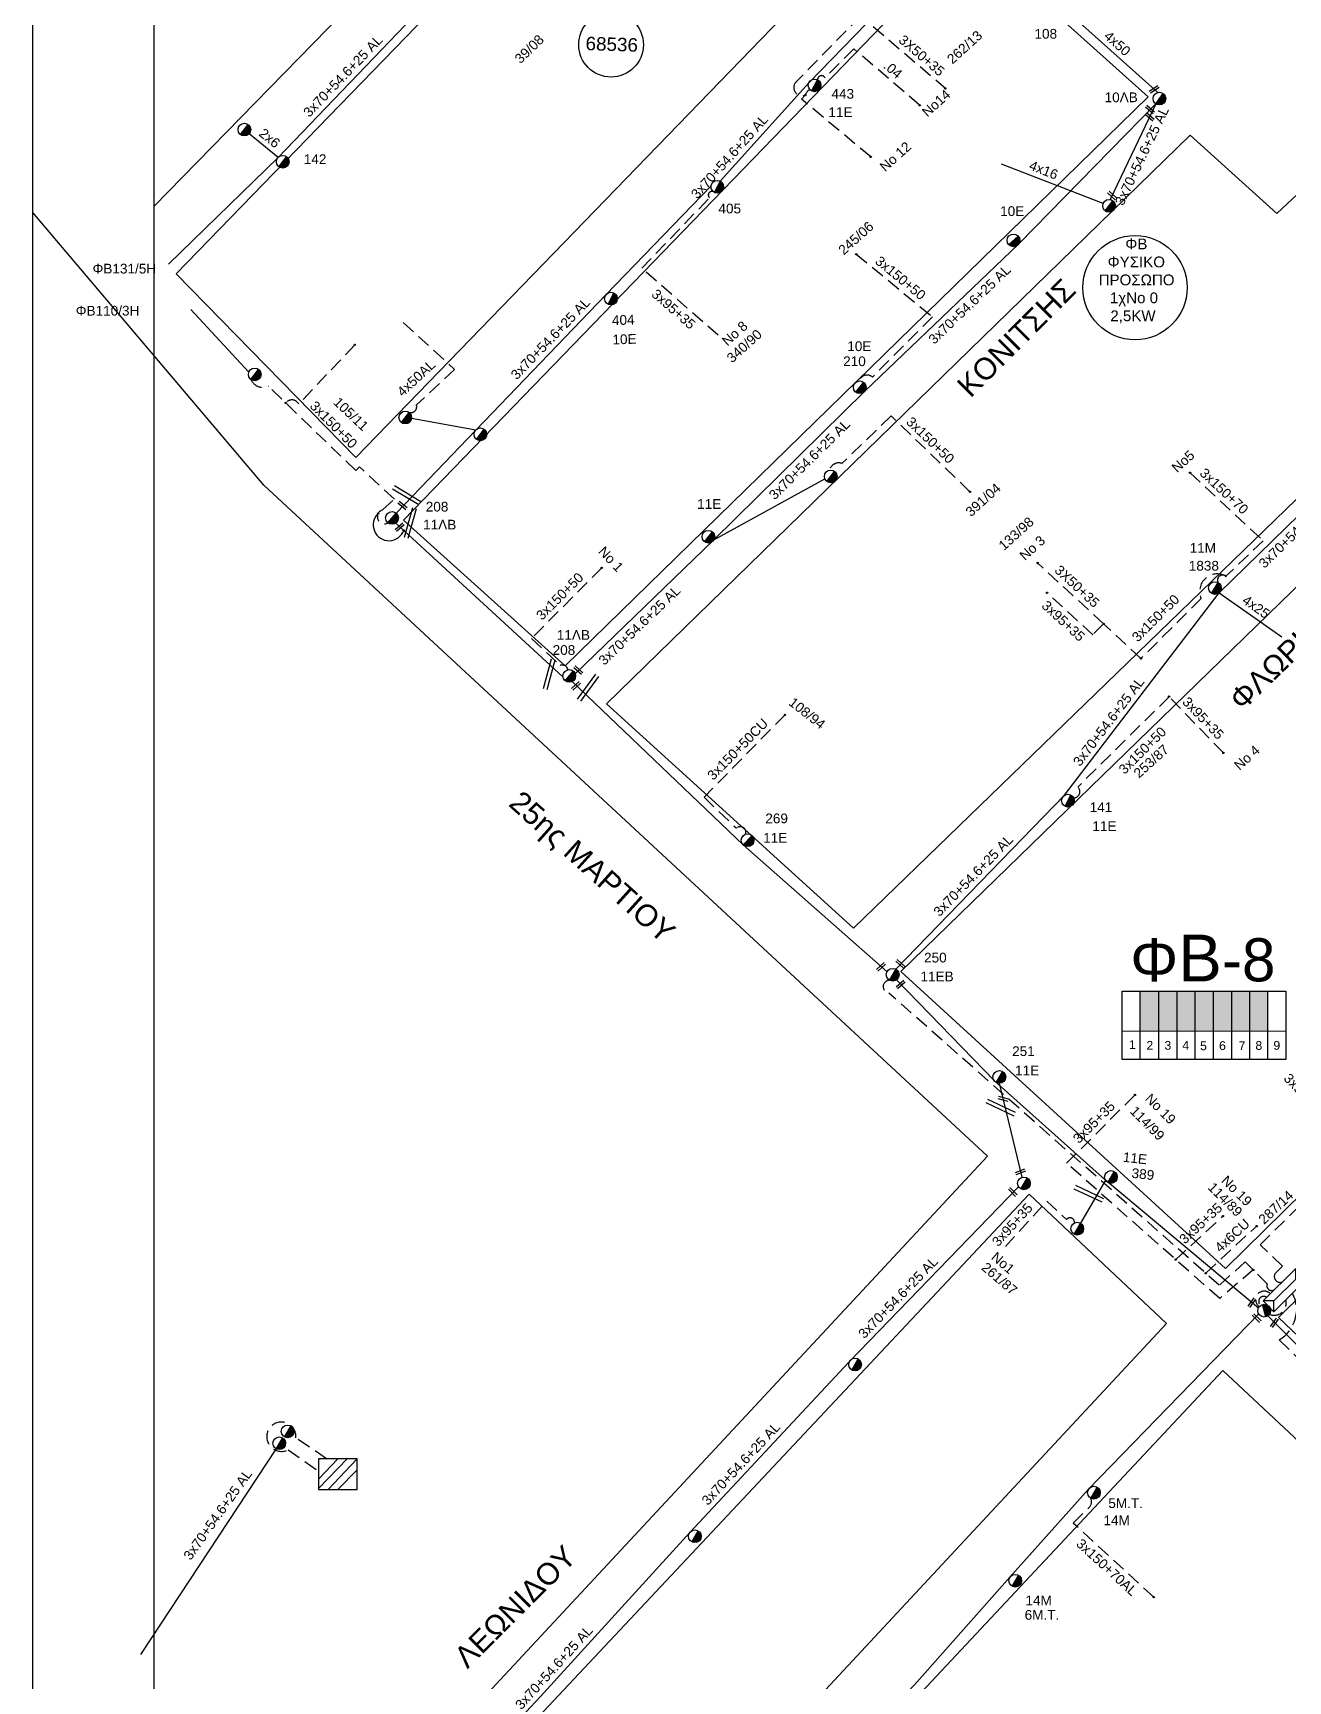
# Model space of a CAD drawing. Header units: millimetres. Extents: x 1138 to 9186, y 1584 to 2927.
# Drawn here: x 6949.8 to 7182.4, y 2413.7 to 2719.2 of the extents above; entities that cross this region are included whole.
import ezdxf
from ezdxf.enums import TextEntityAlignment as Align

# ---------------------------------------------------------------- set-up
doc = ezdxf.new("R2010")
doc.units = ezdxf.units.MM
doc.linetypes.add('DASHED', pattern=[19.05, 12.7, -6.35])
for name, color, linetype, lineweight in [('.04', 7, 'DASHED', 30), ('2x6', 7, 'SYN_LINE', 30), ('3x150+50', 7, 'Continuous', 30), ('3x150+50CU', 7, 'Continuous', 30), ('3x150+70', 7, 'Continuous', 30), ('3x150+70AL', 7, 'DASHED', 30), ('3x150AL+50CU', 7, 'Continuous', 30), ('3X50+35', 7, 'Continuous', 30), ('3x70+54.6+25 AL', 7, 'SYN_LINE', 30), ('3x95+35', 7, 'Continuous', 30), ('4x16', 7, 'Continuous', 30), ('4x25', 7, 'Continuous', 30), ('4x50', 7, 'Continuous', 30), ('4x50AL', 7, 'Continuous', 30), ('4x6CU', 7, 'Continuous', 30), ('Υπόβαθρο ΔΕΗ', 7, 'Continuous', 30)]:
    doc.layers.add(name, color=color, linetype=linetype, lineweight=lineweight)
for name, color, linetype in [('Pillar OTE', 7, 'Continuous'), ('TEXT ΚΑΛΩΔΙΩΝ', 7, 'Continuous'), ('Άγνωστα', 7, 'Continuous'), ('Επιγραφές - Σχήματα', 7, 'Continuous'), ('Καλώδια ΧΤ   3x150+50AL', 7, 'DASHED'), ('Καλώδια ΧΤ   3x150AL+50CU', 7, 'DASHED'), ('Μηχανική τομή', 7, 'Continuous'), ('Στύλος ΦΜ', 7, 'Continuous'), ('Στύλος ΦΜ @ 1', 7, 'Continuous'), ('Συνδέσεις', 7, 'Continuous'), ('Τομή', 7, 'Continuous'), ('Υποσταθμός εναέριος 2 στύλων', 7, 'Continuous'), ('Υποσταθμός πόλεως', 7, 'Continuous')]:
    doc.layers.add(name, color=color, linetype=linetype)
doc.styles.add('arial', font='arial.ttf')
doc.styles.get("Standard").update_dxf_attribs({"font": 'arial.ttf'})
doc.linetypes.add('SYN_LINE', pattern='A,0.5,-0.0001,["/\\/\\/\\/",Standard,S=0.1,R=0,X=0,Y=-0.05],-0.25', length=0.7501)

# ---------------------------------------------------------------- blocks, each defined once
blk = doc.blocks.new('ΥΠΑΡΧΩΝ ΤΣΙΜΕΝΤΕΝΙΟΣ ΣΤΥΛΟΣ')
at = {"layer": 'Στύλος ΦΜ'}
blk.add_hatch(color=7, dxfattribs=at).paths.add_polyline_path([(-1.29, -2.28, 0.574793), (2.62, 0, 0.268822), (1.3, 2.27)])
at = {"layer": 'Στύλος ΦΜ', "color": 7}
blk.add_line((-1.29, -2.28), (1.3, 2.27), dxfattribs=at)
blk.add_circle((0, 0), 2.62, dxfattribs=at)
at = {"layer": 'Στύλος ΦΜ', "flags": 4}
for tag, p in [('ΤΥΠΟΣ', (-4.91, 3.03)), ('ΑΡΙΘΜΟΣ', (-4.68, 8.05))]:
    blk.add_attdef(tag, p, '', height=4, dxfattribs=at)
blk = doc.blocks.new('ΥΠΟΣΤΑΘΜΟΣ ΕΝΑΕΡΙΟΣ ΕΠΙ 2 ΣΤΥΛΩΝ')
at = {"layer": 'Υποσταθμός εναέριος 2 στύλων', "linetype": 'Continuous'}
for points in [[(-11.97, -2.11, 0.574793), (-8.45, -0.07, 0.268822), (-9.64, 1.98)], [(9.68, -2.15, 0.574793), (13.19, -0.1, 0.268822), (12.01, 1.95)]]:
    blk.add_hatch(color=256, dxfattribs=at).paths.add_polyline_path(points)
for p, q in [((-11.97, -2.11), (-9.64, 1.98)), ((9.68, -2.15), (12.01, 1.95))]:
    blk.add_line(p, q, dxfattribs=at)
for centre in [(-10.81, -0.07), (10.84, -0.1)]:
    blk.add_circle(centre, 2.36, dxfattribs=at)
at = {"layer": 'Υποσταθμός πόλεως', "linetype": 'Continuous', "ltscale": 40}
blk.add_lwpolyline([(-8.57, 2.82), (8.57, 2.82), (8.57, -2.82), (-8.57, -2.82)], close=True, dxfattribs=at)
for points in [[(-5.75, 0), (-8.57, 2.82)], [(-8.57, -2.82), (-5.75, 0)], [(-5.75, 0), (5.75, 0)], [(5.75, 0), (8.57, 2.82)], [(8.57, -2.82), (5.75, 0)]]:
    blk.add_lwpolyline(points, dxfattribs=at)
at = {"layer": 'Υποσταθμός εναέριος 2 στύλων', "ltscale": 40, "flags": 1}
for tag, p in [('ΜΕΤΑΣΧΗΜΑΤΙΣΜΟΣ', (14.09, 2.51)), ('ΙΣΧΥΣ', (14.07, -0.28)), ('ΑΡΙΘΜΟΣ', (14.19, -3))]:
    blk.add_attdef(tag, p, '', height=1.8, dxfattribs=at)
blk = doc.blocks.new('_ΣΥΝΔΕΣΗ')
at = {"layer": 'Συνδέσεις', "linetype": 'SYN_LINE', "ltscale": 40}
blk.add_hatch(color=256, dxfattribs=at).paths.add_polyline_path([(0.5, 0, 1), (-0.5, 0, 1)])
at = {"layer": 'Συνδέσεις'}
blk.add_circle((0, 0), 0.5, dxfattribs=at)
blk = doc.blocks.new('ΤΟΜΗ')
at = {"layer": 'Τομή', "ltscale": 40}
for p, q in [((-5.7, 0), (17.1, 0)), ((-5.7, -2.8), (17.1, -2.8))]:
    blk.add_line(p, q, dxfattribs=at)
blk = doc.blocks.new('ΜΗΧΑΝΙΚΗ ΤΟΜΗ')
at = {"layer": 'Μηχανική τομή', "ltscale": 40}
for p, q in [((-1.9, 0.8), (5.7, 0.8)), ((-1.9, -0.8), (5.7, -0.8))]:
    blk.add_line(p, q, dxfattribs=at)

msp = doc.modelspace()

# ---------------------------------------------------------------- hatches: boundary and pattern name
at = {"layer": 'Καλώδια ΧΤ   3x150AL+50CU', "linetype": 'DASHED', "lineweight": -3, "ltscale": 0.2}
h = msp.add_hatch(color=2, dxfattribs=at)
h.dxf.hatch_style = 1
h.paths.add_polyline_path([(7158.45, 2541.56), (7155.01, 2541.56), (7155.01, 2534.2), (7158.45, 2534.19)])
h = msp.add_hatch(color=6, dxfattribs=at)
h.dxf.hatch_style = 1
h.paths.add_polyline_path([(7158.45, 2534.19), (7161.89, 2534.19), (7161.89, 2541.56), (7158.45, 2541.56)])
h = msp.add_hatch(color=1, dxfattribs=at)
h.dxf.hatch_style = 1
h.paths.add_polyline_path([(7165.19, 2541.56), (7161.89, 2541.56), (7161.89, 2534.19), (7165.19, 2534.19)])
h = msp.add_hatch(color=5, dxfattribs=at)
h.dxf.hatch_style = 1
h.paths.add_polyline_path([(7168.57, 2541.56), (7165.19, 2541.56), (7165.19, 2534.19), (7168.57, 2534.18)])
h = msp.add_hatch(color=151, dxfattribs=at)
h.dxf.hatch_style = 1
h.paths.add_polyline_path([(7168.57, 2534.18), (7171.97, 2534.18), (7171.97, 2541.55), (7168.57, 2541.56)])
h = msp.add_hatch(color=27, dxfattribs=at)
h.dxf.hatch_style = 1
h.paths.add_polyline_path([(7171.97, 2534.18), (7175.36, 2534.18), (7175.36, 2541.55), (7171.97, 2541.55)])
h = msp.add_hatch(color=133, dxfattribs=at)
h.dxf.hatch_style = 1
h.paths.add_polyline_path([(7175.3, 2534.18), (7178.7, 2534.18), (7178.7, 2541.55), (7175.31, 2541.55)])

# ---------------------------------------------------------------- linework, layer by layer
at = {"layer": '.04', "color": 5, "linetype": 'DASHED', "lineweight": -3, "ltscale": 0.2}
for points in [[(7114.13, 2705.82), (7101.91, 2716.27), (7096.59, 2710.9, 0.815199), (7095.21, 2710.52, -24.595072)], [(7105.06, 2696.24), (7092.25, 2706.91), (7092.93, 2707.68, -0.208202), (7093.78, 2708.7, -33.564768)]]:
    msp.add_lwpolyline(points, format="xyb", dxfattribs=at)
at = {"lineweight": -3, "ltscale": 0.2}
msp.add_circle((7154.05, 2671.98), 9.67, dxfattribs=at)
at = {"layer": '2x6', "color": 85, "linetype": 'SYN_LINE', "lineweight": -3, "ltscale": 7}
msp.add_lwpolyline([(6995.23, 2696.15), (6989.82, 2700.49)], dxfattribs=at)
at = {"layer": '3x150+50', "lineweight": -3}
msp.add_lwpolyline([(6972.18, 1918.16), (9029.84, 1917.64), (9029.84, 2900.53), (6972.18, 2900.53)], close=True, dxfattribs=at)
at = {"layer": '3x150+50', "color": 151, "linetype": 'DASHED', "lineweight": -3, "ltscale": 0.2}
for points in [[(7102.39, 2678.19), (7116.5, 2666.6), (7105.39, 2655.42, 0.533371), (7102.92, 2654.71, 117.223688)], [(7123.45, 2634.17), (7108.85, 2648.21), (7099.73, 2639.42, 0.42809), (7097.37, 2638.13, -6.557153)], [(7055.21, 2620.04), (7042.17, 2606.97), (7047.51, 2601.96, -0.474956), (7048.93, 2601.16, 110.734627)]]:
    msp.add_lwpolyline(points, format="xyb", dxfattribs=at)
at = {"layer": '3x150+50', "color": 6, "linetype": 'DASHED', "lineweight": -3, "ltscale": 0.2}
for points in [[(7009.44, 2661.4), (6999.05, 2650.43, 0.542442), (6996.63, 2650.62, -44.483634)], [(7015.58, 2628.4, -1.154354), (7014.59, 2630.78), (7016.76, 2632.8), (7010.29, 2638.76), (7009.61, 2638.1), (6993.41, 2653.72, -0.416179), (6990.18, 2654.96, -54.977466)]]:
    msp.add_lwpolyline(points, format="xyb", dxfattribs=at)
at = {"layer": '3x150+50', "color": 5, "linetype": 'DASHED', "lineweight": -3, "ltscale": 0.2}
for points in [[(7170.88, 2618.51, 0.723073), (7166.31, 2614.35), (7155.14, 2603.26), (7148.21, 2609.67)], [(7160.37, 2596.16), (7143.42, 2579.39, -0.715574), (7142.68, 2577.41)]]:
    msp.add_lwpolyline(points, format="xyb", dxfattribs=at)
at = {"layer": '3x150+50CU', "color": 1, "linetype": 'DASHED', "lineweight": -3, "ltscale": 0.2}
msp.add_lwpolyline([(7089.17, 2592.79), (7074.17, 2577.53), (7080.16, 2571.76, -0.787882), (7081.87, 2570.68, 90.273666)], format="xyb", dxfattribs=at)
at = {"layer": '3x150+70', "color": 5, "linetype": 'DASHED', "lineweight": -3, "ltscale": 0.2}
msp.add_lwpolyline([(7164.26, 2637.69), (7177.82, 2625.07), (7170.88, 2618.51, 0.816262), (7169.45, 2617.31, -1.899766)], format="xyb", dxfattribs=at)
at = {"layer": '3x150+70', "color": 1, "linetype": 'DASHED', "lineweight": -3, "ltscale": 0.2}
msp.add_lwpolyline([(7177.09, 2483.09, -1.105796), (7179.12, 2485.47, 2.728898)], format="xyb", dxfattribs=at)
at = {"layer": '3x150+70', "color": 2, "linetype": 'DASHED', "lineweight": -3, "ltscale": 0.2}
msp.add_lwpolyline([(7177.34, 2483.32, -1.002387), (7178.44, 2484.8, 2.728898)], format="xyb", dxfattribs=at)
at = {"layer": '3x150+70', "color": 6, "linetype": 'DASHED', "lineweight": -3, "ltscale": 0.2}
msp.add_lwpolyline([(7178.96, 2481.67, 0.634174), (7181.99, 2484.35, 2.728898)], format="xyb", dxfattribs=at)
at = {"layer": '3x150+70', "color": 133, "linetype": 'DASHED', "lineweight": -3, "ltscale": 0.2}
msp.add_lwpolyline([(7183.23, 2485.57, -0.400116), (7180.78, 2476.92), (7238.16, 2421.28, 0.615528), (7240.28, 2420.69, 3.498232)], format="xyb", dxfattribs=at)
at = {"layer": '3x150+70AL', "color": 2, "linetype": 'DASHED', "lineweight": -3, "ltscale": 0.2}
msp.add_lwpolyline([(7157.52, 2429.23), (7142.57, 2442.96), (7145.53, 2445.84, 0.319256), (7145.84, 2447.57, 0.636199)], format="xyb", dxfattribs=at)
at = {"layer": '3x150AL+50CU', "color": 151, "linetype": 'DASHED', "lineweight": -3, "ltscale": 0.2}
msp.add_lwpolyline([(7181.33, 2487.65, -0.720104), (7180.03, 2489.23), (7181.36, 2490.61), (7177.22, 2494.57), (7233.22, 2549.62, 0.366829), (7245.79, 2558.76), (7248.91, 2562.26)], format="xyb", dxfattribs=at)
at = {"layer": '3X50+35', "color": 5, "linetype": 'DASHED', "lineweight": -3, "ltscale": 0.2}
msp.add_lwpolyline([(7119.05, 2708.79), (7103.18, 2722.35), (7091.24, 2710.15, 0.821715), (7092.93, 2707.68, 14.257769)], format="xyb", dxfattribs=at)
msp.add_lwpolyline([(7148.21, 2609.67), (7136, 2620.95)], dxfattribs=at)
at = {"layer": '3x70+54.6+25 AL', "color": 85, "linetype": 'SYN_LINE', "lineweight": -3, "ltscale": 15}
for points in [[(7076.87, 2780.53), (7057.2, 2761.79), (7039.55, 2741.63), (7021.82, 2723.83), (6995.23, 2696.15), (6974.88, 2676.34)], [(7133.14, 2507.06), (7128.93, 2524.51)], [(7022.4, 2387.88), (7043.86, 2410.8), (7071.5, 2441.19), (7101.09, 2472.86), (7132.47, 2505.29)], [(6969.74, 2418.59), (6994.98, 2456.83)]]:
    msp.add_lwpolyline(points, dxfattribs=at)
at = {"layer": '3x70+54.6+25 AL', "color": 5, "linetype": 'SYN_LINE', "lineweight": -3, "ltscale": 15}
for points in [[(7135.05, 2753.46), (7114.79, 2731.85), (7093.62, 2710.03), (7077.17, 2691.73)], [(7075.46, 2690.87), (7055.98, 2670.68), (7031.84, 2645.57), (7017.13, 2630.27)], [(7031.84, 2645.57), (7019.95, 2647.73)], [(7109.71, 2545.64), (7141, 2577.9), (7169.64, 2615.42), (7196.89, 2641.99)]]:
    msp.add_lwpolyline(points, dxfattribs=at)
at = {"layer": '3x70+54.6+25 AL', "color": 151, "linetype": 'SYN_LINE', "lineweight": -3, "ltscale": 15}
for points in [[(7157.91, 2706.07), (7132.5, 2680.1), (7103.94, 2652.8), (7076, 2625.22), (7050.28, 2600.42)], [(7157.91, 2706.07), (7149.46, 2688.32)], [(7076, 2625.22), (7096.54, 2636.58)]]:
    msp.add_lwpolyline(points, dxfattribs=at)
at = {"layer": '3x70+54.6+25 AL', "color": 6, "linetype": 'SYN_LINE', "lineweight": -3, "ltscale": 15}
for points in [[(6979.06, 2667.92), (6989.78, 2656.3)], [(7048.01, 2599.86), (7017.03, 2628.36)], [(7178.64, 2481.35), (7211.72, 2448.23), (7240.07, 2421.79)]]:
    msp.add_lwpolyline(points, dxfattribs=at)
at = {"layer": '3x70+54.6+25 AL', "color": 1, "linetype": 'SYN_LINE', "lineweight": -3, "ltscale": 15}
for points in [[(7108.09, 2545.17), (7081.42, 2568.72), (7049.72, 2598.96)], [(7176.92, 2482.81), (7148.57, 2506.51), (7128.04, 2524.89), (7109.85, 2543.69)]]:
    msp.add_lwpolyline(points, dxfattribs=at)
at = {"layer": '3x70+54.6+25 AL', "color": 1, "linetype": 'SYN_LINE', "lineweight": -3, "ltscale": 10}
msp.add_lwpolyline([(7148.57, 2506.51), (7143.92, 2498.56)], dxfattribs=at)
at = {"layer": '3x70+54.6+25 AL', "color": 2, "linetype": 'SYN_LINE', "lineweight": -3, "ltscale": 15}
msp.add_lwpolyline([(7176.98, 2481.73), (7145.45, 2449.26), (7130.86, 2432.91), (7113.16, 2413), (7089.35, 2388.01), (7065.92, 2362.73)], dxfattribs=at)
at = {"layer": '3x95+35', "color": 5, "linetype": 'DASHED', "lineweight": -3, "ltscale": 0.2}
for points in [[(7076.8, 2663.17), (7062.62, 2675.58), (7075.17, 2688.65, -0.782975), (7075.82, 2689.82, 58.974886)], [(7175.96, 2489.9), (7174.48, 2491.38), (7169.65, 2487.06), (7108.43, 2541.22, -0.946897), (7108.54, 2543.59, -14.649142)], [(7179.89, 2486.24, -0.753251), (7178.55, 2487.31), (7175.96, 2489.9), (7169.75, 2484.61), (7141.37, 2509.67), (7154.04, 2522.33)]]:
    msp.add_lwpolyline(points, format="xyb", dxfattribs=at)
for points in [[(7148.21, 2609.67), (7146.22, 2607.64), (7137.75, 2615.43)], [(7170.42, 2585.73), (7160.37, 2596.16)], [(7161.6, 2491.8), (7170.33, 2499.87)]]:
    msp.add_lwpolyline(points, dxfattribs=at)
at = {"layer": '3x95+35', "color": 1, "linetype": 'DASHED', "lineweight": -3, "ltscale": 0.2}
msp.add_lwpolyline([(7130.02, 2494.22), (7137.71, 2502.66), (7141.35, 2499.23, -0.778097), (7142.81, 2498.6, 32.54813)], format="xyb", dxfattribs=at)
at = {"layer": '4x16', "color": 151, "linetype": 'SYN_LINE', "lineweight": -3, "ltscale": 15}
msp.add_lwpolyline([(7148.17, 2687.62), (7129.32, 2694.89)], dxfattribs=at)
at = {"layer": '4x25', "color": 5, "linetype": 'SYN_LINE', "lineweight": -3, "ltscale": 15}
msp.add_lwpolyline([(7169.64, 2615.42), (7181.28, 2607.27)], dxfattribs=at)
at = {"layer": '4x50', "color": 151, "linetype": 'Continuous', "lineweight": -3, "ltscale": 0.2}
msp.add_lwpolyline([(7143.73, 2721.13), (7158.3, 2708.19)], dxfattribs=at)
at = {"layer": '4x50AL', "color": 5, "linetype": 'DASHED', "lineweight": -3, "ltscale": 0.2}
msp.add_lwpolyline([(7018.41, 2665.53), (7027.91, 2656.83), (7020.86, 2650.26, -0.592082), (7019.51, 2648.86, 110.172453)], format="xyb", dxfattribs=at)
at = {"layer": '4x6CU', "color": 5, "linetype": 'DASHED', "lineweight": -3, "ltscale": 0.2}
msp.add_lwpolyline([(7167.15, 2489.28), (7176.6, 2498.03)], dxfattribs=at)
at = {"layer": 'Pillar OTE', "lineweight": -3, "ltscale": 40}
for points in [[(7151.68, 2528.92), (7151.68, 2541.56), (7182.01, 2541.55), (7182.01, 2528.89), (7151.68, 2528.92)], [(7155.01, 2528.91), (7155.01, 2541.56)], [(7158.45, 2528.91), (7158.45, 2541.56)], [(7161.89, 2528.91), (7161.89, 2541.56)], [(7165.18, 2528.9), (7165.19, 2541.56)], [(7168.57, 2528.9), (7168.57, 2541.56)], [(7171.97, 2528.9), (7171.97, 2541.55)], [(7175.3, 2528.89), (7175.31, 2541.55)], [(7178.69, 2528.89), (7178.69, 2541.55)], [(7151.68, 2534.2), (7182.01, 2534.17)]]:
    msp.add_lwpolyline(points, dxfattribs=at)
at = {"layer": 'Επιγραφές - Σχήματα', "lineweight": -3}
msp.add_lwpolyline([(6949.78, 2926.89), (9185.18, 2926.75), (9185.88, 1907.61), (6949.78, 1907.75)], close=True, dxfattribs=at)
at = {"layer": 'Καλώδια ΧΤ   3x150+50AL', "color": 85, "linetype": 'DASHED', "lineweight": -3, "ltscale": 0.2}
msp.add_lwpolyline([(7004.17, 2454.89), (6998.52, 2458.76, 3.823017), (6997.05, 2456.55), (7002.71, 2452.58)], format="xyb", dxfattribs=at)
at = {"layer": 'Υπόβαθρο ΔΕΗ', "lineweight": -3}
for points in [[(6987.46, 2771.64), (6991.75, 2774.71), (7047.82, 2832.26), (7065.04, 2815.39), (7052.2, 2802.29), (7068.83, 2786), (6972.18, 2687.06)], [(7104.37, 2772.46), (7121.45, 2756.03), (7009.61, 2640.5), (6976.34, 2674.55), (6976.34, 2674.55), (7077.52, 2778.93), (7095.05, 2763.49), (7104.37, 2772.46)], [(6986.97, 2398.11), (6998.31, 2373), (7126.71, 2511.01), (6992.54, 2635.38), (6949.78, 2685.94)], [(7303.22, 2602.07), (7365.46, 2546.53), (7241.1, 2423.58), (7180.67, 2481.07)], [(7180.67, 2481.07), (7303.22, 2602.07)]]:
    msp.add_lwpolyline(points, dxfattribs=at)
for points in [[(7136.98, 2751.41), (7153.59, 2735.58), (7140.42, 2721.76), (7156.51, 2707.36), (7048.43, 2601.88), (7018.43, 2628.89)], [(7164.28, 2700.28), (7180.32, 2685.73), (7194.63, 2699.1), (7224.95, 2672.48), (7101.89, 2553.24), (7056.1, 2594.85)], [(7233.64, 2664.78), (7293.63, 2610.9), (7170.83, 2490.13), (7110.61, 2545.19)], [(7002.66, 2363.54), (7134.42, 2503.92), (7159.91, 2479.99), (7027.59, 2337.83)], [(7170.3, 2471.23), (7231.76, 2413.84), (7094.26, 2268.27), (7036.7, 2328.55)]]:
    msp.add_lwpolyline(points, close=True, dxfattribs=at)
at = {"layer": 'Υπόβαθρο ΔΕΗ', "color": 7, "linetype": 'Continuous', "lineweight": -3, "ltscale": 0.2}
for points in [[(7002.69, 2449.4), (7008.09, 2454.91)], [(7002.71, 2451.11), (7006.29, 2454.85)], [(7004.5, 2449.18), (7009.82, 2454.83)], [(7006.31, 2449.17), (7009.84, 2452.85)]]:
    msp.add_lwpolyline(points, dxfattribs=at)
msp.add_lwpolyline([(7002.69, 2449.17), (7009.84, 2449.17), (7009.84, 2454.9), (7002.69, 2454.9)], close=True, dxfattribs=at)
at = {"layer": 'Υπόβαθρο ΔΕΗ', "lineweight": -3}
msp.add_circle((7056.93, 2717.03), 6, dxfattribs=at)
msp.add_arc((7015.77, 2628), 2.92, 133.4715, 340.0103, dxfattribs=at)

# ---------------------------------------------------------------- block references
at = {"layer": 'Μηχανική τομή', "lineweight": -3}
for p, xscale, yscale, zscale, rotation in [((7157.19, 2708.54), 0.2499999999999999, 0.2499999999999999, 0.4999999999999997, 32.70352838449482), ((7156.41, 2704.01), 0.2499999999999999, 0.2499999999999999, 0.4999999999999997, 318.467605659295), ((7156.47, 2705.38), 0.2499999999999999, 0.2499999999999999, 0.4999999999999997, 318.467605659295), ((7149.45, 2689.39), 0.2499999999999999, 0.2499999999999999, 0.4999999999999997, 318.467605659295), ((7017.92, 2631.94), 0.2499999999999999, 0.2499999999999999, 0.4999999999999997, 321.411264557818), ((7017.37, 2627.3), 0.2499999999999999, 0.2499999999999999, 0.4999999999999997, 41.45964692678754), ((7050.52, 2601.41), 0.2499999999999999, 0.2499999999999999, 0.4999999999999997, 318.467605659295), ((7050.77, 2598.5), 0.25, 0.25, 0.25, 221.949834534342), ((7107.31, 2546.39), 0.25, 0.25, 0.25, 221.949834534342), ((7110.89, 2546.32), 0.2499999999999999, 0.2499999999999999, 0.2499999999999999, 138.6892420062894), ((7110.95, 2543.1), 0.25, 0.25, 0.25, 221.949834534342), ((7130.11, 2521.46), 0.2499999999999999, 0.2499999999999999, 0.2499999999999999, 165.2615829464464), ((7133.21, 2508.2), 0.2499999999999999, 0.2499999999999999, 0.2499999999999999, 200.7298676384233), ((7131.71, 2504), 0.2499999999999999, 0.2499999999999999, 0.2499999999999999, 133.8699796571237), ((7175.93, 2484.22), 0.2499999999999999, 0.2499999999999999, 0.4999999999999997, 234.3594431294198), ((7176.93, 2480.63), 0.25, 0.25, 0.4999999999999997, 135.6553103361424), ((7180.12, 2480.47), 0.2499999999999999, 0.2499999999999999, 0.4999999999999997, 234.3594431294198)]:
    msp.add_blockref('ΜΗΧΑΝΙΚΗ ΤΟΜΗ', p, dxfattribs=dict(at, xscale=xscale, yscale=yscale, zscale=zscale, rotation=rotation))
at = {"layer": 'Στύλος ΦΜ @ 1', "lineweight": -3, "ltscale": 40}
ref = msp.add_blockref('ΥΠΑΡΧΩΝ ΤΣΙΜΕΝΤΕΝΙΟΣ ΣΤΥΛΟΣ', (7142.96, 2722.02), dxfattribs=dict(at, xscale=0.4499999999998181, yscale=0.4499999999998181, zscale=0.4499999999998181, rotation=6.004846307291527))
ref.add_attrib('ΤΥΠΟΣ', '108', (7135.41, 2718.16), dxfattribs={"layer": 'Στύλος ΦΜ', "height": 1.8, "flags": 4})
ref = msp.add_blockref('ΥΠΑΡΧΩΝ ΤΣΙΜΕΝΤΕΝΙΟΣ ΣΤΥΛΟΣ', (7094.66, 2709.48), dxfattribs=dict(at, xscale=0.4499999999998181, yscale=0.4499999999998181, zscale=0.4499999999998181, rotation=1.830216397264147))
ref.add_attrib('ΤΥΠΟΣ', '11E', (7097.21, 2703.62), dxfattribs={"layer": 'Στύλος ΦΜ', "height": 1.8, "flags": 4})
ref.add_attrib('ΑΡΙΘΜΟΣ', '443', (7097.78, 2707.03), dxfattribs={"layer": 'Στύλος ΦΜ', "height": 1.8, "flags": 4})
ref = msp.add_blockref('ΥΠΑΡΧΩΝ ΤΣΙΜΕΝΤΕΝΙΟΣ ΣΤΥΛΟΣ', (7158.57, 2707.04), dxfattribs=dict(at, xscale=0.449999999999818, yscale=0.449999999999818, zscale=0.449999999999818, rotation=355.1610730505017))
ref.add_attrib('ΤΥΠΟΣ', '10ΛΒ', (7148.41, 2706.38), dxfattribs={"layer": 'Στύλος ΦΜ', "height": 1.8, "flags": 4})
at = {"layer": 'Στύλος ΦΜ @ 1', "lineweight": -3, "ltscale": 40, "xscale": 0.4499999999998181, "yscale": 0.4499999999998181, "zscale": 0.4499999999998181, "rotation": 352.5021454697022}
for p in [(6988.98, 2701.31), (7149.25, 2687.16), (6990.89, 2655.9), (7018.79, 2647.92), (7032.72, 2644.8), (7097.64, 2636.99)]:
    msp.add_blockref('ΥΠΑΡΧΩΝ ΤΣΙΜΕΝΤΕΝΙΟΣ ΣΤΥΛΟΣ', p, dxfattribs=at)
at = {"layer": 'Στύλος ΦΜ @ 1', "lineweight": -3, "ltscale": 40}
ref = msp.add_blockref('ΥΠΑΡΧΩΝ ΤΣΙΜΕΝΤΕΝΙΟΣ ΣΤΥΛΟΣ', (6996.08, 2695.33), dxfattribs=dict(at, xscale=0.4499999999998181, yscale=0.4499999999998181, zscale=0.4499999999998181, rotation=352.5021454697022))
ref.add_attrib('ΤΥΠΟΣ', '142', (6999.97, 2694.92), dxfattribs={"layer": 'Στύλος ΦΜ', "height": 1.8, "flags": 4})
ref = msp.add_blockref('ΥΠΑΡΧΩΝ ΤΣΙΜΕΝΤΕΝΙΟΣ ΣΤΥΛΟΣ', (7076.62, 2690.69), dxfattribs=dict(at, xscale=0.4499999999998181, yscale=0.4499999999998181, zscale=0.4499999999998181, rotation=1.830216397264147))
ref.add_attrib('ΑΡΙΘΜΟΣ', '405', (7076.83, 2685.76), dxfattribs={"layer": 'Στύλος ΦΜ', "height": 1.8, "flags": 4})
ref = msp.add_blockref('ΥΠΑΡΧΩΝ ΤΣΙΜΕΝΤΕΝΙΟΣ ΣΤΥΛΟΣ', (7131.52, 2680.76), dxfattribs=dict(at, xscale=0.449999999999818, yscale=0.449999999999818, zscale=0.449999999999818, rotation=341.5202696887865))
ref.add_attrib('ΤΥΠΟΣ', '10E', (7129.05, 2685.29), dxfattribs={"layer": 'Στύλος ΦΜ', "height": 1.8, "flags": 4})
ref = msp.add_blockref('ΥΠΑΡΧΩΝ ΤΣΙΜΕΝΤΕΝΙΟΣ ΣΤΥΛΟΣ', (7056.91, 2669.96), dxfattribs=dict(at, xscale=0.4499999999998181, yscale=0.4499999999998181, zscale=0.4499999999998181, rotation=1.830216397264147))
ref.add_attrib('ΤΥΠΟΣ', '10E', (7057.21, 2661.47), dxfattribs={"layer": 'Στύλος ΦΜ', "height": 1.8, "rotation": 1.8302, "flags": 4})
ref.add_attrib('ΑΡΙΘΜΟΣ', '404', (7057.12, 2665.04), dxfattribs={"layer": 'Στύλος ΦΜ', "height": 1.8, "rotation": 1.8302, "flags": 4})
ref = msp.add_blockref('ΥΠΑΡΧΩΝ ΤΣΙΜΕΝΤΕΝΙΟΣ ΣΤΥΛΟΣ', (7103.02, 2653.54), dxfattribs=dict(at, xscale=0.449999999999818, yscale=0.449999999999818, zscale=0.449999999999818, rotation=350.1455254673131))
ref.add_attrib('ΤΥΠΟΣ', '10E', (7100.71, 2660.24), dxfattribs={"layer": 'Στύλος ΦΜ', "height": 1.8, "flags": 4})
ref.add_attrib('ΑΡΙΘΜΟΣ', '210', (7099.95, 2657.45), dxfattribs={"layer": 'Στύλος ΦΜ', "height": 1.8, "flags": 4})
ref = msp.add_blockref('ΥΠΑΡΧΩΝ ΤΣΙΜΕΝΤΕΝΙΟΣ ΣΤΥΛΟΣ', (7016.33, 2629.31), dxfattribs=dict(at, xscale=0.449999999999818, yscale=0.449999999999818, zscale=0.449999999999818, rotation=350.1455254673131))
ref.add_attrib('ΤΥΠΟΣ', '11ΛB', (7022.09, 2627.16), dxfattribs={"layer": 'Στύλος ΦΜ', "height": 1.8, "flags": 4})
ref.add_attrib('ΑΡΙΘΜΟΣ', '208', (7022.58, 2630.49), dxfattribs={"layer": 'Στύλος ΦΜ', "height": 1.8, "flags": 4})
ref = msp.add_blockref('ΥΠΑΡΧΩΝ ΤΣΙΜΕΝΤΕΝΙΟΣ ΣΤΥΛΟΣ', (7074.98, 2625.81), dxfattribs=dict(at, xscale=0.449999999999818, yscale=0.449999999999818, zscale=0.449999999999818, rotation=350.1455254673131))
ref.add_attrib('ΤΥΠΟΣ', '11E', (7072.88, 2630.99), dxfattribs={"layer": 'Στύλος ΦΜ', "height": 1.8, "flags": 4})
ref = msp.add_blockref('ΥΠΑΡΧΩΝ ΤΣΙΜΕΝΤΕΝΙΟΣ ΣΤΥΛΟΣ', (7168.85, 2616.3), dxfattribs=dict(at, xscale=0.4499999999998182, yscale=0.4499999999998182, zscale=0.4499999999998182, rotation=358.9855168659466))
ref.add_attrib('ΤΥΠΟΣ', '1838', (7164.01, 2619.54), dxfattribs={"layer": 'Στύλος ΦΜ', "height": 1.8, "flags": 4})
ref.add_attrib('ΑΡΙΘΜΟΣ', '11M', (7164.17, 2622.84), dxfattribs={"layer": 'Στύλος ΦΜ', "height": 1.8, "flags": 4})
ref = msp.add_blockref('ΥΠΑΡΧΩΝ ΤΣΙΜΕΝΤΕΝΙΟΣ ΣΤΥΛΟΣ', (7049.18, 2600.01), dxfattribs=dict(at, xscale=0.449999999999818, yscale=0.449999999999818, zscale=0.449999999999818, rotation=350.1455254673131))
ref.add_attrib('ΤΥΠΟΣ', '11ΛB', (7046.87, 2606.71), dxfattribs={"layer": 'Στύλος ΦΜ', "height": 1.8, "flags": 4})
ref.add_attrib('ΑΡΙΘΜΟΣ', '208', (7046.1, 2603.92), dxfattribs={"layer": 'Στύλος ΦΜ', "height": 1.8, "flags": 4})
ref = msp.add_blockref('ΥΠΑΡΧΩΝ ΤΣΙΜΕΝΤΕΝΙΟΣ ΣΤΥΛΟΣ', (7141.62, 2576.89), dxfattribs=dict(at, xscale=0.4499999999998182, yscale=0.4499999999998182, zscale=0.4499999999998182, rotation=2.495016259742026))
ref.add_attrib('ΤΥΠΟΣ', '141', (7145.64, 2574.77), dxfattribs={"layer": 'Στύλος ΦΜ', "height": 1.8, "flags": 4})
ref.add_attrib('ΑΡΙΘΜΟΣ', '11E', (7146.14, 2571.27), dxfattribs={"layer": 'Στύλος ΦΜ', "height": 1.8, "flags": 4})
ref = msp.add_blockref('ΥΠΑΡΧΩΝ ΤΣΙΜΕΝΤΕΝΙΟΣ ΣΤΥΛΟΣ', (7082.24, 2569.56), dxfattribs=dict(at, xscale=0.4499999999998182, yscale=0.4499999999998182, zscale=0.4499999999998182, rotation=345.2801932303974))
ref.add_attrib('ΤΥΠΟΣ', '269', (7085.52, 2572.7), dxfattribs={"layer": 'Στύλος ΦΜ', "height": 1.8, "flags": 4})
ref.add_attrib('ΑΡΙΘΜΟΣ', '11E', (7085.13, 2569.11), dxfattribs={"layer": 'Στύλος ΦΜ', "height": 1.8, "flags": 4})
ref = msp.add_blockref('ΥΠΑΡΧΩΝ ΤΣΙΜΕΝΤΕΝΙΟΣ ΣΤΥΛΟΣ', (7109.13, 2544.62), dxfattribs=dict(at, xscale=0.4499999999998182, yscale=0.4499999999998182, zscale=0.4499999999998182))
ref.add_attrib('ΤΥΠΟΣ', '250', (7114.94, 2546.89), dxfattribs={"layer": 'Στύλος ΦΜ', "height": 1.8, "flags": 4})
ref.add_attrib('ΑΡΙΘΜΟΣ', '11EB', (7114.28, 2543.4), dxfattribs={"layer": 'Στύλος ΦΜ', "height": 1.8, "flags": 4})
ref = msp.add_blockref('ΥΠΑΡΧΩΝ ΤΣΙΜΕΝΤΕΝΙΟΣ ΣΤΥΛΟΣ', (7128.9, 2525.68), dxfattribs=dict(at, xscale=0.4499999999998182, yscale=0.4499999999998182, zscale=0.4499999999998182))
ref.add_attrib('ΤΥΠΟΣ', '251', (7131.27, 2529.55), dxfattribs={"layer": 'Στύλος ΦΜ', "height": 1.8, "flags": 4})
ref.add_attrib('ΑΡΙΘΜΟΣ', '11E', (7131.81, 2525.98), dxfattribs={"layer": 'Στύλος ΦΜ', "height": 1.8, "flags": 4})
ref = msp.add_blockref('ΥΠΑΡΧΩΝ ΤΣΙΜΕΝΤΕΝΙΟΣ ΣΤΥΛΟΣ', (7149.58, 2507.12), dxfattribs=dict(at, xscale=0.4499999999998182, yscale=0.4499999999998182, zscale=0.4499999999998182))
ref.add_attrib('ΤΥΠΟΣ', '389', (7153.33, 2506.99), dxfattribs={"layer": 'Στύλος ΦΜ', "height": 1.8, "rotation": 353.6603, "flags": 4})
ref.add_attrib('ΑΡΙΘΜΟΣ', '11E', (7151.72, 2509.96), dxfattribs={"layer": 'Στύλος ΦΜ', "height": 1.8, "rotation": 353.6603, "flags": 4})
at = {"layer": 'Στύλος ΦΜ @ 1', "lineweight": -3, "ltscale": 40, "xscale": 0.4499999999998181, "yscale": 0.4499999999998181, "zscale": 0.4499999999998181}
for p in [(7133.46, 2505.93), (7143.33, 2497.54), (7102.16, 2472.36), (6996.99, 2459.96), (6995.43, 2457.75), (7072.46, 2440.52)]:
    msp.add_blockref('ΥΠΑΡΧΩΝ ΤΣΙΜΕΝΤΕΝΙΟΣ ΣΤΥΛΟΣ', p, dxfattribs=at)
at = {"layer": 'Στύλος ΦΜ @ 1', "lineweight": -3, "ltscale": 40}
ref = msp.add_blockref('ΥΠΑΡΧΩΝ ΤΣΙΜΕΝΤΕΝΙΟΣ ΣΤΥΛΟΣ', (7146.42, 2448.6), dxfattribs=dict(at, xscale=0.4499999999998183, yscale=0.4499999999998183, zscale=0.4499999999998183))
ref.add_attrib('ΤΥΠΟΣ', '14M', (7148.2, 2442.57), dxfattribs={"layer": 'Στύλος ΦΜ', "height": 1.8, "rotation": 360, "flags": 4})
ref.add_attrib('ΑΡΙΘΜΟΣ', '5M.T.', (7149.1, 2445.75), dxfattribs={"layer": 'Στύλος ΦΜ', "height": 1.8, "rotation": 360, "flags": 4})
ref = msp.add_blockref('ΥΠΑΡΧΩΝ ΤΣΙΜΕΝΤΕΝΙΟΣ ΣΤΥΛΟΣ', (7131.85, 2432.27), dxfattribs=dict(at, xscale=0.4499999999998183, yscale=0.4499999999998183, zscale=0.4499999999998183))
ref.add_attrib('ΤΥΠΟΣ', '14M', (7133.74, 2427.73), dxfattribs={"layer": 'Στύλος ΦΜ', "height": 1.8, "rotation": 360, "flags": 4})
ref.add_attrib('ΑΡΙΘΜΟΣ', '6M.T.', (7133.59, 2425.04), dxfattribs={"layer": 'Στύλος ΦΜ', "height": 1.8, "rotation": 360, "flags": 4})
at = {"layer": 'Συνδέσεις', "lineweight": -3, "xscale": 0.25, "yscale": 0.25, "zscale": 0.25}
for p in [(7092.93, 2707.68), (7118.88, 2708.94), (7114.13, 2705.82), (7105.06, 2696.24), (7102.39, 2678.19), (7009.44, 2661.4), (6996.63, 2650.63), (7164.26, 2637.69), (7123.45, 2634.17), (7013.76, 2630.12), (7018.51, 2627), (7055.21, 2620.04), (7136, 2620.95), (7170.88, 2618.51), (7137.75, 2615.43), (7148.21, 2609.67), (7155.15, 2603.26), (7160.37, 2596.17), (7089.18, 2592.8), (7170.42, 2585.73), (7154.04, 2522.33), (7170.33, 2499.87), (7176.6, 2498.03), (7161.6, 2491.81), (7167.15, 2489.28), (7175.96, 2489.9), (7157.52, 2429.23)]:
    msp.add_blockref('_ΣΥΝΔΕΣΗ', p, dxfattribs=at)
at = {"layer": 'Τομή', "lineweight": -3, "xscale": 0.2499999999999998, "yscale": 0.2499999999999998, "zscale": 0.2499999999999998}
for p, rotation in [((7020.09, 2632.44), 149.109386331947), ((7019.05, 2627.13), 74.55469316597603), ((7044.77, 2599.07), 74.55469316597603), ((7053.76, 2598.77), 233.9089686337749), ((7130.33, 2519.03), 154.6125627688257), ((7146.66, 2503.05), 154.6125627688257)]:
    msp.add_blockref('ΤΟΜΗ', p, dxfattribs=dict(at, rotation=rotation))
at = {"layer": 'Υποσταθμός εναέριος 2 στύλων', "lineweight": -3, "xscale": 0.5, "yscale": 0.5, "zscale": 0.5, "rotation": 44.6344276319294}
msp.add_blockref('ΥΠΟΣΤΑΘΜΟΣ ΕΝΑΕΡΙΟΣ ΕΠΙ 2 ΣΤΥΛΩΝ', (7181.81, 2486.16), dxfattribs=at)

# ---------------------------------------------------------------- texts
at = {"lineweight": -3, "ltscale": 40, "char_height": 4, "attachment_point": 1, "style": 'arial'}
for s, insert, width, rotation in [('KONITΣHΣ', (7120.71, 2654.25), 47.7953, 44.9642), ('ΛEΩNIΔOY', (7027.47, 2418.65), 150.9822, 44.9633)]:
    msp.add_mtext(s, dxfattribs=dict(at, insert=insert, width=width, rotation=rotation))
at = {"lineweight": -3, "ltscale": 30, "char_height": 1.63, "width": 11.2573, "attachment_point": 1}
for s, insert in [('1', (7152.93, 2532.48)), ('2', (7156.16, 2532.34)), ('3', (7159.5, 2532.34)), ('4', (7162.8, 2532.34)), ('5', (7166.1, 2532.26)), ('6', (7169.62, 2532.29)), ('7', (7173.25, 2532.29)), ('8', (7176.36, 2532.32)), ('9', (7179.7, 2532.34))]:
    msp.add_mtext(s, dxfattribs=dict(at, insert=insert))
at = {"layer": 'TEXT ΚΑΛΩΔΙΩΝ', "linetype": 'Continuous', "lineweight": -3, "ltscale": 0.2}
for s, rotation, p in [('3x70+54.6+25 AL', 46.1589, (7007.22, 2711.24)), ('3X50+35', 319.4738, (7114.51, 2715.04)), ('4x50', 318.3928, (7150.77, 2717.27)), ('.04', 319.4816, (7109.19, 2712.41)), ('3x70+54.6+25 AL', 64.5535, (7155.31, 2696.42)), ('2x6', 321.2537, (6993.65, 2699.72)), ('3x70+54.6+25 AL', 48.0624, (7078.87, 2696.3)), ('4x16', 338.9038, (7137.12, 2693.81)), ('3x150+50', 320.5869, (7110.59, 2673.79)), ('3x70+54.6+25 AL', 43.7142, (7123.37, 2668.89)), ('3x95+35', 318.8072, (7068.52, 2668.02)), ('3x70+54.6+25 AL', 46.1252, (7045.69, 2662.58)), ('4x50AL', 42.9869, (7020.79, 2655.24)), ('3x150+50', 314.8222, (7005.51, 2646.6)), ('3x70+54.6+25 AL', 44.6296, (7093.69, 2640.15)), ('3x150+50', 316.1165, (7116.11, 2643.73)), ('3x150+70', 317.0527, (7170.56, 2634.28)), ('3x70+54.6+25 AL', 44.2708, (7184.52, 2627.42)), ('3x150+50', 45.0476, (7047.41, 2614.78)), ('3X50+35', 317.2733, (7143.32, 2616.63)), ('3x70+54.6+25 AL', 43.9654, (7062.19, 2609.4)), ('3x95+35', 317.3908, (7140.77, 2610.21)), ('3x150+50', 44.7932, (7157.86, 2610.74)), ('4x25', 325.0142, (7176.49, 2612.82)), ('3x70+54.6+25 AL', 52.653, (7149.16, 2591.55)), ('3x95+35', 313.9043, (7166.69, 2592.19)), ('3x150+50CU', 45.4765, (7080.39, 2586.43)), ('3x150+50', 44.704, (7155.42, 2586.2)), ('3x70+54.6+25 AL', 45.8751, (7124.06, 2563.02)), ('3x95+35xlpe', 314.2433, (7187.1, 2520.76)), ('3x95+35', 44.9723, (7146.43, 2517.27)), ('3x95+35', 47.6667, (7131.29, 2498.28)), ('3x95+35', 42.7605, (7166.23, 2498.53)), ('4x6CU', 42.7943, (7172.06, 2496.28)), ('3x70+54.6+25 AL', 45.9534, (7110.12, 2484.78)), ('3x70+54.6+25 AL', 46.9387, (7080.99, 2453.98)), ('3x70+54.6+25 AL', 54.5559, (6984.02, 2444.54)), ('3x150+70AL', 317.4326, (7148.83, 2434.77)), ('3x70+54.6+25 AL', 47.7177, (7046.33, 2416.19))]:
    msp.add_text(s, height=1.8, rotation=rotation, dxfattribs=at).set_placement(p, align=Align.MIDDLE_CENTER)
at = {"layer": 'Άγνωστα', "lineweight": -3, "ltscale": 40, "char_height": 1.8, "width": 12.7137, "attachment_point": 1, "style": 'arial'}
for s, insert, rotation in [('262/13', (7119, 2714.68), 42.0958), ('39/08', (7038.88, 2714.7), 44.0714), ('No14', (7114.36, 2704.85), 42.0958), ('No 12', (7106.54, 2694.72), 42.0958), ('245/06', (7098.86, 2679.28), 42.0958), ('No 8', (7077.28, 2662.41), 42.0958), ('340/90', (7078.16, 2659.27), 42.0958), ('105/11', (7006.55, 2651.87), 316.6589), ('No5', (7160.64, 2638.92), 42.0958), ('391/04', (7122.44, 2630.75), 42.0958), ('133/98', (7128.55, 2624.5), 42.0958), ('No 3', (7132.43, 2622.64), 42.0958), ('No 1', (7055.75, 2624.21), 313.309), ('108/94', (7090.81, 2596.2), 321.736), ('253/87', (7153.58, 2582.29), 42.0958), ('No 4', (7172.21, 2583.75), 42.0958), ('No 19', (7157.04, 2522.76), 314.9709), ('114/99', (7154.27, 2520.43), 314.9709), ('114/89', (7168.69, 2506.31), 314.9709), ('No 19', (7171.17, 2507.57), 314.9709), ('287/14', (7176.73, 2499.54), 43), ('No1', (7128.41, 2493.38), 319.3864), ('261/87', (7126.59, 2491.46), 319.3864)]:
    msp.add_mtext(s, dxfattribs=dict(at, insert=insert, rotation=rotation))
at = {"layer": 'Άγνωστα', "lineweight": -3, "insert": (7052.25, 2718.53), "char_height": 2.5, "width": 13.4112, "attachment_point": 1, "rotation": 358.1643}
msp.add_mtext('68536', dxfattribs=at)
at = {"layer": 'Άγνωστα', "lineweight": -3, "ltscale": 0.2, "char_height": 1.8, "width": 18.6352, "attachment_point": 1, "style": 'arial'}
for s, insert in [('ΦB131/5H', (6960.82, 2676.42)), ('ΦB110/3H', (6957.7, 2668.62))]:
    msp.add_mtext(s, dxfattribs=dict(at, insert=insert))
at = {"layer": 'Υπόβαθρο ΔΕΗ', "lineweight": -3}
for s, rotation, p in [('ΦΛΩΡΙΝΗΣ', 44.1873, (7182.99, 2604.95)), ('25ης ΜΑΡΤΙΟΥ', 318.0535, (7053.47, 2564.62))]:
    msp.add_text(s, height=4, rotation=rotation, dxfattribs=at).set_placement(p, align=Align.MIDDLE_CENTER)
at = {"layer": 'Υπόβαθρο ΔΕΗ', "lineweight": -3, "attachment_point": 1}
for s, insert, char_height, width in [('{\\W8.64836; }ΦΒ \\P{\\W4.42067; }ΦΥΣΙΚΟ \\P{\\W2.28183; }ΠΡΟΣΩΠΟ', (7145.54, 2681.1), 2, 17.2548), ('{\\W5.64925; }1χΝο 0\\P{\\W5.75643; }2,5KW', (7145.01, 2671.11), 2, 17.2548), ('Φ{\\H1.0833x;B}-8', (7153.15, 2552.05), 8, 84.6573)]:
    msp.add_mtext(s, dxfattribs=dict(at, insert=insert, char_height=char_height, width=width))

doc.saveas('drawing.dxf')
